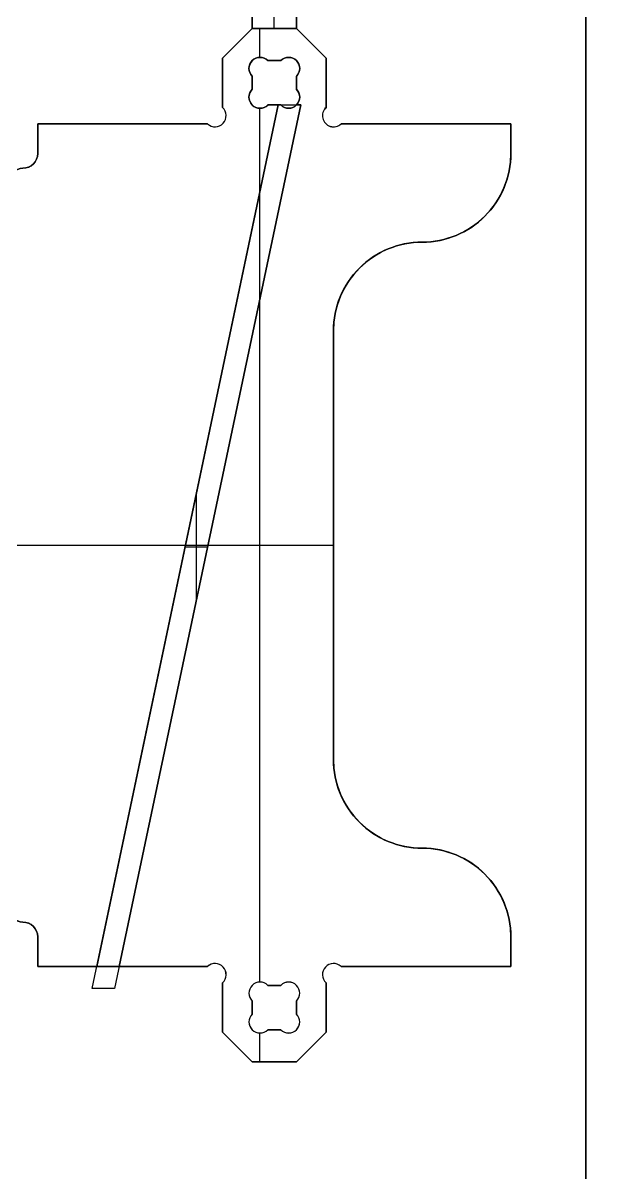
# Model space of a CAD drawing. Extents: x 0 to 96, y 0 to 48.
# Drawn here: x 38.48 to 48.17, y 9.79 to 29.24 of the extents above; entities that cross this region are included whole.
import ezdxf

# ---------------------------------------------------------------- set-up
doc = ezdxf.new("R2010")
doc.units = 0
doc.header["$MEASUREMENT"] = 0
for name, color, linetype in [('POCKETS_10_MM', 5, 'CONTINUOUS'), ('PROFILE_-_INSIDE', 30, 'CONTINUOUS'), ('PROFILE_-_OUTSIDE', 18, 'CONTINUOUS'), ('STOCK_PERIMETER', 1, 'CONTINUOUS'), ('TABS', 51, 'CONTINUOUS')]:
    doc.layers.add(name, color=color, linetype=linetype)

msp = doc.modelspace()

# ---------------------------------------------------------------- linework, layer by layer
at = {"layer": 'POCKETS_10_MM'}
msp.add_lwpolyline([(42.801, 27.858), (43.184, 27.859), (40.031, 12.915), (39.654, 12.913)], close=True, dxfattribs=at)
at = {"layer": 'PROFILE_-_INSIDE'}
for points in [[(42.358, 28.343, -1), (42.623, 28.608), (42.843, 28.608, -1), (43.108, 28.343), (43.108, 28.123, -1), (42.843, 27.858), (42.623, 27.858, -1), (42.358, 28.123)], [(42.358, 12.483, 1), (42.623, 12.218), (42.843, 12.218, 1), (43.108, 12.483), (43.108, 12.703, 1), (42.843, 12.968), (42.623, 12.968, 1), (42.358, 12.703)]]:
    msp.add_lwpolyline(points, format="xyb", close=True, dxfattribs=at)
at = {"layer": 'PROFILE_-_OUTSIDE'}
for p, q in [((41.858, 28.651), (42.358, 29.151)), ((41.858, 28.651), (42.358, 29.151)), ((41.858, 28.651, 0.74), (42.358, 29.151, 0.74)), ((42.358, 29.151, 0.37), (41.858, 28.651, 0.37)), ((42.358, 29.151), (43.108, 29.151)), ((42.358, 29.151), (43.108, 29.151)), ((42.358, 29.151, 0.74), (42.358, 29.151)), ((42.358, 29.151, 0.74), (43.108, 29.151, 0.74)), ((43.108, 29.151, 0.37), (42.358, 29.151, 0.37)), ((42.483, 29.151), (42.483, 28.663)), ((42.483, 29.151, 0.74), (42.483, 28.663, 0.74)), ((42.733, 29.151), (42.733, 29.151, 0.74)), ((43.108, 29.151), (43.608, 28.651)), ((43.108, 29.151), (43.608, 28.651)), ((43.108, 29.151, 0.74), (43.108, 29.151)), ((43.108, 29.151, 0.74), (43.608, 28.651, 0.74)), ((43.608, 28.651, 0.37), (43.108, 29.151, 0.37)), ((42.108, 28.901), (42.108, 28.901, 0.74)), ((43.358, 28.901), (43.358, 28.901, 0.74)), ((41.858, 27.813), (41.858, 28.651)), ((41.858, 27.813), (41.858, 28.651)), ((41.858, 27.813, 0.74), (41.858, 28.651, 0.74)), ((41.858, 28.651, 0.74), (41.858, 28.651)), ((41.858, 28.651, 0.37), (41.858, 27.813, 0.37)), ((42.358, 28.608), (42.358, 28.608, 0.74)), ((42.623, 28.608), (42.843, 28.608)), ((42.843, 28.608, 0.74), (42.623, 28.608, 0.74)), ((42.623, 28.608, 0.74), (42.623, 28.608)), ((42.843, 28.608, 0.5), (42.623, 28.608, 0.5)), ((42.733, 28.608), (42.733, 28.608, 0.74)), ((42.843, 28.608, 0.74), (42.843, 28.608)), ((43.108, 28.608), (43.108, 28.608, 0.74)), ((43.608, 28.651), (43.608, 27.813)), ((43.608, 28.651), (43.608, 27.813)), ((43.608, 28.651, 0.74), (43.608, 28.651)), ((43.608, 28.651, 0.74), (43.608, 27.813, 0.74)), ((43.608, 27.813, 0.37), (43.608, 28.651, 0.37)), ((41.858, 28.232), (41.858, 28.232, 0.74)), ((42.358, 28.343), (42.358, 28.343, 0.74)), ((42.358, 28.123), (42.358, 28.343)), ((42.358, 28.343, 0.74), (42.358, 28.123, 0.74)), ((42.358, 28.343, 0.5), (42.358, 28.123, 0.5)), ((42.358, 28.233), (42.358, 28.233, 0.74)), ((43.108, 28.343), (43.108, 28.123)), ((43.108, 28.123, 0.74), (43.108, 28.343, 0.74)), ((43.108, 28.343, 0.74), (43.108, 28.343)), ((43.108, 28.123, 0.5), (43.108, 28.343, 0.5)), ((43.108, 28.233), (43.108, 28.233, 0.74)), ((43.608, 28.232), (43.608, 28.232, 0.74)), ((42.358, 28.123, 0.74), (42.358, 28.123)), ((43.108, 28.123, 0.74), (43.108, 28.123)), ((42.801, 27.858, 0.74), (39.733, 13.288, 0.74)), ((42.801, 27.858, 0.34), (39.733, 13.288, 0.34)), ((39.733, 13.288, 0.54), (42.801, 27.858, 0.54)), ((40.11, 13.288, 0.74), (43.184, 27.859, 0.74)), ((40.11, 13.288, 0.34), (43.184, 27.859, 0.34)), ((43.184, 27.859, 0.54), (40.11, 13.288, 0.54)), ((42.358, 27.858), (42.358, 27.858, 0.74)), ((42.843, 27.858), (42.623, 27.858)), ((42.623, 27.858, 0.74), (42.801, 27.858, 0.74)), ((42.623, 27.858, 0.74), (42.623, 27.858)), ((42.623, 27.858, 0.5), (42.801, 27.858, 0.5)), ((42.733, 27.858), (42.733, 27.858, 0.74)), ((42.801, 27.858, 0.74), (42.801, 27.858, 0.34)), ((42.843, 27.858, 0.34), (42.801, 27.858, 0.34)), ((42.843, 27.858, 0.34), (42.843, 27.858)), ((43.108, 27.858), (43.108, 27.858, 0.34)), ((43.184, 27.859, 0.74), (43.109, 27.859, 0.74)), ((43.184, 27.859, 0.34), (43.109, 27.859, 0.34)), ((43.109, 27.859, 0.74), (43.109, 27.859, 0.34)), ((43.109, 27.859, 0.54), (43.184, 27.859, 0.54)), ((43.184, 27.859, 0.34), (43.184, 27.859, 0.74)), ((41.858, 27.813, 0.74), (41.858, 27.813)), ((42.483, 27.803), (42.483, 13.023)), ((42.483, 27.803, 0.74), (42.483, 26.35, 0.74)), ((43.608, 27.813, 0.74), (43.608, 27.813)), ((38.733, 27.038), (38.733, 27.538)), ((38.733, 27.538), (41.604, 27.538)), ((38.733, 27.538), (41.604, 27.538)), ((38.733, 27.538, 0.74), (38.733, 27.538)), ((38.733, 27.538, 0.74), (41.604, 27.538, 0.74)), ((41.604, 27.538, 0.37), (38.733, 27.538, 0.37)), ((40.168, 27.538), (40.168, 27.538, 0.74)), ((41.604, 27.538, 0.74), (41.604, 27.538)), ((41.869, 27.548), (41.869, 27.548, 0.74)), ((43.598, 27.548), (43.598, 27.548, 0.74)), ((43.863, 27.538), (46.733, 27.538)), ((43.863, 27.538), (46.733, 27.538)), ((43.863, 27.538, 0.74), (43.863, 27.538)), ((43.863, 27.538, 0.74), (46.733, 27.538, 0.74)), ((46.733, 27.538, 0.37), (43.863, 27.538, 0.37)), ((45.298, 27.538), (45.298, 27.538, 0.74)), ((46.733, 27.538), (46.733, 27.038)), ((46.733, 27.538), (46.733, 27.038)), ((46.733, 27.538, 0.74), (46.733, 27.538)), ((46.733, 27.538, 0.74), (46.733, 27.038, 0.74)), ((46.733, 27.038, 0.37), (46.733, 27.538, 0.37)), ((46.733, 27.288), (46.733, 27.288, 0.74)), ((38.733, 27.038), (38.733, 27.038, 0.74)), ((46.733, 27.038), (46.733, 27.038, 0.74)), ((45.233, 25.538), (45.233, 25.538, 0.74)), ((42.483, 24.537, 0.74), (42.483, 13.023, 0.74)), ((43.733, 24.038), (43.733, 23.538)), ((43.733, 24.038), (43.733, 24.038, 0.74)), ((43.733, 23.538), (43.733, 17.288)), ((43.733, 23.538), (43.733, 23.538, 0.74)), ((41.419, 19.493, 0.34), (41.419, 21.296, 0.34)), ((38.233, 20.413), (43.733, 20.413)), ((38.233, 20.413, 0.74), (41.233, 20.413, 0.74)), ((41.227, 20.386, 0.34), (41.607, 20.386, 0.34)), ((41.227, 20.385, 0.74), (41.227, 20.385, 0.34)), ((41.608, 20.387, 0.74), (41.608, 20.387, 0.34)), ((41.613, 20.413, 0.74), (43.733, 20.413, 0.74)), ((43.733, 17.288), (43.733, 16.788)), ((43.733, 17.288), (43.733, 17.288, 0.74)), ((43.733, 16.788), (43.733, 16.788, 0.74)), ((45.233, 15.288), (45.233, 15.288, 0.74)), ((38.483, 14.038), (38.483, 14.038, 0.74)), ((38.733, 13.288), (38.733, 13.788)), ((38.733, 13.788), (38.733, 13.788, 0.74)), ((46.733, 13.788), (46.733, 13.288)), ((46.733, 13.788), (46.733, 13.788, 0.74)), ((41.604, 13.288), (38.733, 13.288)), ((41.604, 13.288), (38.733, 13.288)), ((38.733, 13.288, 0.74), (38.733, 13.288)), ((39.733, 13.288, 0.74), (38.733, 13.288, 0.74)), ((38.733, 13.288, 0.37), (39.733, 13.288, 0.37)), ((39.733, 13.288, 0.34), (39.733, 13.288, 0.74)), ((39.733, 13.288, 0.34), (40.11, 13.288, 0.34)), ((41.604, 13.288, 0.74), (40.11, 13.288, 0.74)), ((40.11, 13.288, 0.74), (40.11, 13.288, 0.34)), ((40.11, 13.288, 0.37), (41.604, 13.288, 0.37)), ((40.168, 13.288), (40.168, 13.288, 0.74)), ((41.604, 13.288, 0.74), (41.604, 13.288)), ((41.869, 13.277), (41.869, 13.277, 0.74)), ((43.598, 13.277), (43.598, 13.277, 0.74)), ((46.733, 13.288), (43.863, 13.288)), ((46.733, 13.288), (43.863, 13.288)), ((46.733, 13.288, 0.74), (43.863, 13.288, 0.74)), ((43.863, 13.288, 0.74), (43.863, 13.288)), ((43.863, 13.288, 0.37), (46.733, 13.288, 0.37)), ((45.298, 13.288), (45.298, 13.288, 0.74)), ((46.733, 13.288, 0.74), (46.733, 13.288)), ((41.858, 12.175), (41.858, 13.012)), ((41.858, 12.175), (41.858, 13.012)), ((41.858, 12.175, 0.74), (41.858, 13.012, 0.74)), ((41.858, 13.012, 0.74), (41.858, 13.012)), ((41.858, 13.012, 0.37), (41.858, 12.175, 0.37)), ((42.358, 12.968), (42.358, 12.968, 0.74)), ((42.623, 12.968), (42.843, 12.968)), ((42.843, 12.968, 0.74), (42.623, 12.968, 0.74)), ((42.623, 12.968, 0.74), (42.623, 12.968)), ((42.843, 12.968, 0.5), (42.623, 12.968, 0.5)), ((42.733, 12.968), (42.733, 12.968, 0.74)), ((42.843, 12.968, 0.74), (42.843, 12.968)), ((43.108, 12.968), (43.108, 12.968, 0.74)), ((43.608, 13.012), (43.608, 12.175)), ((43.608, 13.012), (43.608, 12.175)), ((43.608, 13.012, 0.74), (43.608, 13.012)), ((43.608, 13.012, 0.74), (43.608, 12.175, 0.74)), ((43.608, 12.175, 0.37), (43.608, 13.012, 0.37)), ((42.358, 12.483), (42.358, 12.703)), ((42.358, 12.703, 0.74), (42.358, 12.483, 0.74)), ((42.358, 12.703, 0.74), (42.358, 12.703)), ((42.358, 12.703, 0.5), (42.358, 12.483, 0.5)), ((43.108, 12.703), (43.108, 12.483)), ((43.108, 12.483, 0.74), (43.108, 12.703, 0.74)), ((43.108, 12.703, 0.74), (43.108, 12.703)), ((43.108, 12.483, 0.5), (43.108, 12.703, 0.5)), ((41.858, 12.594), (41.858, 12.594, 0.74)), ((42.358, 12.593), (42.358, 12.593, 0.74)), ((42.358, 12.483), (42.358, 12.483, 0.74)), ((43.108, 12.593), (43.108, 12.593, 0.74)), ((43.108, 12.483, 0.74), (43.108, 12.483)), ((43.608, 12.594), (43.608, 12.594, 0.74)), ((42.358, 11.675), (41.858, 12.175)), ((42.358, 11.675), (41.858, 12.175)), ((42.358, 11.675, 0.74), (41.858, 12.175, 0.74)), ((41.858, 12.175, 0.74), (41.858, 12.175)), ((41.858, 12.175, 0.37), (42.358, 11.675, 0.37)), ((42.358, 12.218), (42.358, 12.218, 0.74)), ((42.483, 12.163), (42.483, 11.675)), ((42.483, 12.163, 0.74), (42.483, 11.675, 0.74)), ((42.843, 12.218), (42.623, 12.218)), ((42.623, 12.218, 0.74), (42.843, 12.218, 0.74)), ((42.623, 12.218, 0.74), (42.623, 12.218)), ((42.623, 12.218, 0.5), (42.843, 12.218, 0.5)), ((42.733, 12.218), (42.733, 12.218, 0.74)), ((42.843, 12.218, 0.74), (42.843, 12.218)), ((43.108, 12.218), (43.108, 12.218, 0.74)), ((43.608, 12.175), (43.108, 11.675)), ((43.608, 12.175), (43.108, 11.675)), ((43.608, 12.175, 0.74), (43.108, 11.675, 0.74)), ((43.108, 11.675, 0.37), (43.608, 12.175, 0.37)), ((43.608, 12.175, 0.74), (43.608, 12.175)), ((42.108, 11.925), (42.108, 11.925, 0.74)), ((43.358, 11.925), (43.358, 11.925, 0.74)), ((43.108, 11.675), (42.358, 11.675)), ((43.108, 11.675), (42.358, 11.675)), ((43.108, 11.675, 0.74), (42.358, 11.675, 0.74)), ((42.358, 11.675, 0.74), (42.358, 11.675)), ((42.358, 11.675, 0.37), (43.108, 11.675, 0.37)), ((42.733, 11.675), (42.733, 11.675, 0.74)), ((43.108, 11.675, 0.74), (43.108, 11.675))]:
    msp.add_line(p, q, dxfattribs=at)
for points in [[(38.733, 13.288), (38.733, 13.788, 0.414214), (38.483, 14.038, -0.414214), (38.233, 14.288), (38.233, 26.538, -0.414214), (38.483, 26.788, 0.414214), (38.733, 27.038), (38.733, 27.538)], [(38.733, 13.288), (38.733, 13.788, 0.414214), (38.483, 14.038, -0.414214), (38.233, 14.288), (38.233, 26.538, -0.414214), (38.483, 26.788, 0.414214), (38.733, 27.038), (38.733, 27.538)], [(38.733, 27.538), (38.733, 27.038, -0.414214), (38.483, 26.788, 0.414214), (38.233, 26.538), (38.233, 14.288, 0.414214), (38.483, 14.038, -0.414214), (38.733, 13.788), (38.733, 13.288)], [(46.733, 27.038, -0.414214), (45.233, 25.538, 0.414214), (43.733, 24.038), (43.733, 23.538), (43.733, 17.288), (43.733, 16.788, 0.414214), (45.233, 15.288, -0.414214), (46.733, 13.788), (46.733, 13.288)], [(46.733, 27.038, -0.414214), (45.233, 25.538, 0.414214), (43.733, 24.038), (43.733, 23.538), (43.733, 17.288), (43.733, 16.788, 0.414214), (45.233, 15.288, -0.414214), (46.733, 13.788), (46.733, 13.288)], [(46.733, 13.288), (46.733, 13.788, 0.414214), (45.233, 15.288, -0.414214), (43.733, 16.788), (43.733, 17.288), (43.733, 23.538), (43.733, 24.038, -0.414214), (45.233, 25.538, 0.414214), (46.733, 27.038)]]:
    msp.add_lwpolyline(points, format="xyb", dxfattribs=at)
for centre, radius, start, end in [((42.491, 28.475), 0.188, 45, 225), ((42.491, 28.475, 0.74), 0.187, 45, 225), ((42.491, 28.475, 0.5), 0.187, 45, 225), ((42.976, 28.475), 0.188, 315, 135), ((42.976, 28.475, 0.74), 0.188, 315, 135), ((42.976, 28.475, 0.5), 0.188, 315, 135), ((42.491, 27.99), 0.188, 135, 315), ((42.491, 27.99, 0.74), 0.188, 135, 315), ((42.491, 27.99, 0.5), 0.188, 135, 315), ((42.976, 27.99), 0.187, 225, 45), ((42.976, 27.99, 0.74), 0.188, 315.293, 45), ((42.976, 27.99, 0.5), 0.187, 315.293, 45), ((42.976, 27.99, 0.34), 0.187, 224.9827, 315.2901), ((41.731, 27.676), 0.187, 227.2615, 47.2615), ((41.731, 27.676), 0.187, 227.2615, 47.2615), ((41.731, 27.676, 0.74), 0.187, 227.2615, 47.2615), ((41.731, 27.676, 0.37), 0.187, 227.2615, 47.2615), ((43.735, 27.676), 0.187, 132.7385, 312.7385), ((43.735, 27.676), 0.187, 132.7385, 312.7385), ((43.735, 27.676, 0.74), 0.187, 132.7385, 312.7385), ((43.735, 27.676, 0.37), 0.188, 132.7385, 312.7385), ((38.483, 27.038), 0.25, 270, 360), ((45.233, 27.038), 1.5, 270, 360), ((45.233, 24.038), 1.5, 90, 180), ((45.233, 16.788), 1.5, 180, 270), ((45.233, 13.788), 1.5, 0, 90), ((38.483, 14.288), 0.25, 180, 270), ((38.483, 13.788), 0.25, 360, 90), ((41.731, 13.15), 0.188, 312.7385, 132.7385), ((41.731, 13.15), 0.188, 312.7385, 132.7385), ((41.731, 13.15, 0.74), 0.188, 312.7385, 132.7385), ((41.731, 13.15, 0.37), 0.187, 312.7385, 132.7385), ((43.735, 13.15), 0.188, 47.2615, 227.2615), ((43.735, 13.15), 0.188, 47.2615, 227.2615), ((43.735, 13.15, 0.74), 0.188, 47.2615, 227.2615), ((43.735, 13.15, 0.37), 0.188, 47.2615, 227.2615), ((42.491, 12.835), 0.188, 45, 225), ((42.491, 12.835, 0.74), 0.188, 45, 225), ((42.491, 12.835, 0.5), 0.188, 45, 225), ((42.976, 12.835), 0.187, 315, 135), ((42.976, 12.835, 0.74), 0.187, 315, 135), ((42.976, 12.835, 0.5), 0.187, 315, 135), ((42.491, 12.35), 0.188, 135, 315), ((42.491, 12.35, 0.74), 0.187, 135, 315), ((42.491, 12.35, 0.5), 0.188, 135, 315), ((42.976, 12.35), 0.188, 225, 45), ((42.976, 12.35, 0.74), 0.188, 225, 45), ((42.976, 12.35, 0.5), 0.188, 225, 45)]:
    msp.add_arc(centre, radius, start, end, dxfattribs=at)
at = {"layer": 'STOCK_PERIMETER'}
for points in [[(24, 0), (48, 0), (48, 48), (24, 48)], [(48, 0), (72, 0), (72, 48), (48, 48)]]:
    msp.add_lwpolyline(points, close=True, dxfattribs=at)
at = {"layer": 'TABS'}
for p, q in [((42.358, 29.526), (42.358, 29.151)), ((42.358, 29.526, 0.15), (42.358, 29.151, 0.15)), ((42.358, 29.151, 0.075), (42.358, 29.526, 0.075)), ((42.733, 29.151), (42.733, 29.526)), ((42.733, 29.151, 0.15), (42.733, 29.526, 0.15)), ((43.108, 29.151), (43.108, 29.526)), ((43.108, 29.151, 0.15), (43.108, 29.526, 0.15)), ((43.108, 29.526, 0.075), (43.108, 29.151, 0.075)), ((42.358, 29.151), (43.108, 29.151)), ((42.358, 29.151, 0.15), (42.358, 29.151)), ((42.358, 29.151, 0.15), (43.108, 29.151, 0.15)), ((43.108, 29.151, 0.075), (42.358, 29.151, 0.075)), ((42.733, 29.151), (42.733, 29.151, 0.15)), ((43.108, 29.151, 0.15), (43.108, 29.151))]:
    msp.add_line(p, q, dxfattribs=at)

doc.saveas('drawing.dxf')
